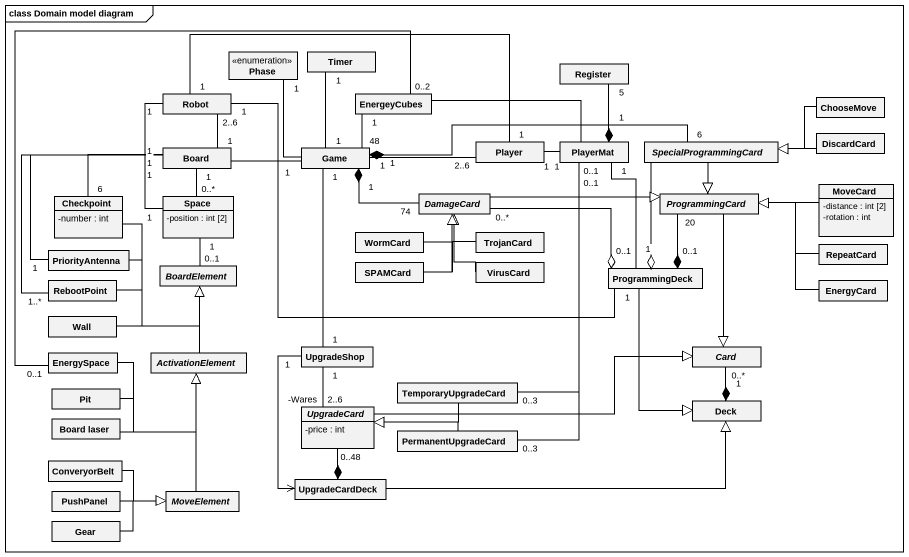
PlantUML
@startuml
mainframe class Domain model diagram
hide circle
hide empty members
skinparam classAttributeIconSize 0
enum Phase
class Timer
class Register
class Robot
class EnergeyCubes
class ChooseMove
class Board
class Game
class Player
class PlayerMat
abstract class SpecialProgrammingCard
class DiscardCard
class Checkpoint {
  -number : int
}
class Space {
  -position : int [2]
}
abstract class DamageCard
abstract class ProgrammingCard
class MoveCard {
  -distance : int [2]
  -rotation : int
}
class WormCard
class TrojanCard
class PriorityAntenna
abstract class BoardElement
class SPAMCard
class VirusCard
class ProgrammingDeck
class RepeatCard
class Wall
class RebootPoint
class EnergyCard
class EnergySpace
abstract class ActivationElement
class UpgradeShop
abstract class "Card" as Card_
class Pit
class TemporaryUpgradeCard
class "Board laser" as Board_laser
abstract class UpgradeCard {
  -price : int
}
class PermanentUpgradeCard
class Deck
class ConveryorBelt
class PushPanel
abstract class MoveElement
class UpgradeCardDeck
class Gear
Robot "1" -right- "1" Player
Robot "1" -right- "1" ProgrammingDeck
ChooseMove -left-|> SpecialProgrammingCard
Board "1" -up- "2..6" Robot
Board -right- Game
Board "1" -left- "6" Checkpoint
Board "1" -- "0..*" Space
Game "1" -up- "1" Phase
Game "1" -up- "1" Timer
Game "48" -up- "1" EnergeyCubes
Game "1" -right- "2..6" Player
Game "1" *-right- "6" SpecialProgrammingCard
Game "1" *-right- "74" DamageCard
Game "1" -- "1" UpgradeShop
Player "1" -right- "1" PlayerMat
PlayerMat "1" *-up- "5" Register
PlayerMat -left- EnergeyCubes
PlayerMat "1" -- "1" ProgrammingDeck
PlayerMat "0..1" -- "0..3" TemporaryUpgradeCard
PlayerMat "0..1" -- "0..3" PermanentUpgradeCard
SpecialProgrammingCard --|> ProgrammingCard
DiscardCard -left-|> SpecialProgrammingCard
Checkpoint -right-|> BoardElement
Space "1" -up- "1" Robot
Space "1" -- "0..1" BoardElement
DamageCard -right-|> ProgrammingCard
ProgrammingCard --|> Card_
MoveCard -left-|> ProgrammingCard
WormCard -right-|> DamageCard
TrojanCard -up-|> DamageCard
PriorityAntenna "1" -up- "1" Board
PriorityAntenna -right-|> BoardElement
SPAMCard -up-|> DamageCard
VirusCard -up-|> DamageCard
ProgrammingDeck o-up- SpecialProgrammingCard
ProgrammingDeck "0..1" o-left- "0..*" DamageCard
ProgrammingDeck "0..1" *-up- "20" ProgrammingCard
ProgrammingDeck --|> Deck
RepeatCard -left-|> ProgrammingCard
Wall -right-|> BoardElement
RebootPoint "1..*" -up- "1" Board
RebootPoint -right-|> BoardElement
EnergyCard -up-|> ProgrammingCard
EnergySpace "0..1" -up- "0..2" EnergeyCubes
EnergySpace -right-|> ActivationElement
ActivationElement -up-|> BoardElement
UpgradeShop "1" -- "2..6\n-Wares" UpgradeCard
UpgradeShop "1" --> UpgradeCardDeck
Pit -right-|> ActivationElement
TemporaryUpgradeCard -left-|> UpgradeCard
Board_laser -right-|> ActivationElement
UpgradeCard -right-|> Card_
PermanentUpgradeCard -left-|> UpgradeCard
Deck "1" *-up- "0..*" Card_
ConveryorBelt -right-|> MoveElement
PushPanel -right-|> MoveElement
MoveElement -up-|> ActivationElement
UpgradeCardDeck *-up- "0..48" UpgradeCard
UpgradeCardDeck -right-|> Deck
Gear -right-|> MoveElement
@enduml
